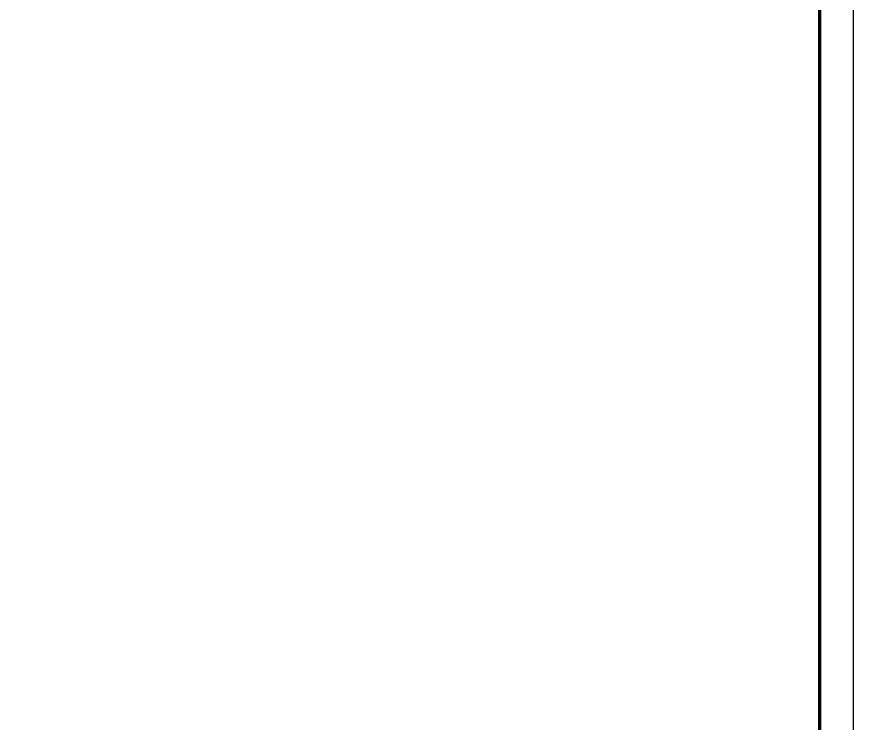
# Model space of a CAD drawing. Header units: millimetres. Extents: x 1981 to 3888, y 1583 to 2809.
# Drawn here: x 2514 to 2638.3, y 2493.6 to 2598.6 of the extents above; entities that cross this region are included whole.
import ezdxf
from ezdxf.enums import TextEntityAlignment as Align

# ---------------------------------------------------------------- set-up
doc = ezdxf.new("R2010")
doc.units = ezdxf.units.MM
doc.layers.add('Форматы', color=7, linetype='Continuous')
doc.styles.add('GOST-2.304_Type-B', font='GOST Common.ttf')

# ---------------------------------------------------------------- blocks, each defined once
blk = doc.blocks.new('*U114')
blk.add_lwpolyline([(0, 123), (297, 123), (297, -297), (0, -297)], close=True)
at = {"const_width": 0.5}
blk.add_lwpolyline([(20, 118), (292, 118), (292, -292), (20, -292)], close=True, dxfattribs=at)
at = {"style": 'GOST-2.304_Type-B'}
blk.add_attdef('РАЗРАБОТАЛ', text='', height=2.5, dxfattribs=at).set_placement((127.5, -264.22), align=Align.MIDDLE_LEFT)
at = {"style": 'GOST-2.304_Type-B', "flags": 8}
for tag, height, p in [('ДАТА', 2.5, (167.07, -264.4)), ('ЛИСТ', 3, (263.39, -271.92)), ('ЛИСТОВ', 3, (280.89, -271.92)), ('ФОРМАТ', 3, (257.97, -294.75))]:
    blk.add_attdef(tag, text='', height=height, dxfattribs=at).set_placement(p, align=Align.MIDDLE_CENTER)
at = {"style": 'GOST-2.304_Type-B'}
blk.add_attdef('ПРОВЕРИЛ', (127.75, -270.73), '', height=2.5, dxfattribs=at)
at = {"style": 'GOST-2.304_Type-B', "flags": 8}
for tag, p in [('ТЕПЛОВЫЕ_СЕТИ_001', (193.44, -271)), ('ИМЯ_ЧЕРТЕЖА_001', (195.09, -285.55))]:
    blk.add_attdef(tag, p, '', height=3, dxfattribs=at)

msp = doc.modelspace()

# ---------------------------------------------------------------- block references
at = {"layer": 'Форматы'}
msp.add_blockref('*U114', (2341.29482, 2685.57461), dxfattribs=at)

doc.saveas('drawing.dxf')
